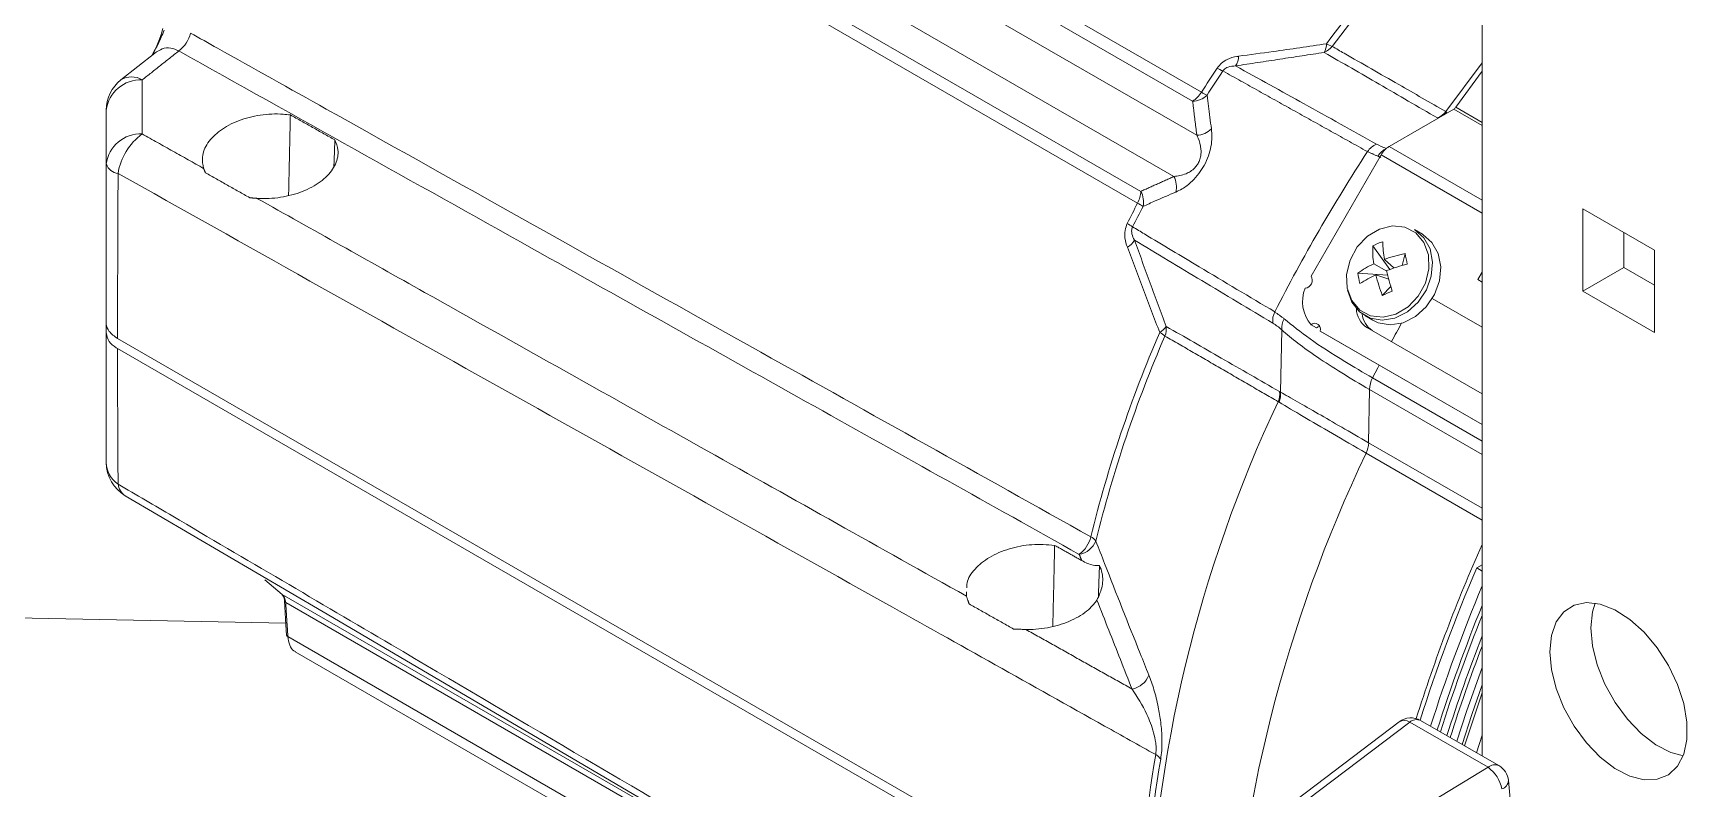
# Model space of a CAD drawing. Extents: x 11 to 120, y 2 to 94.
# Drawn here: x 81.37 to 86.73, y 15.44 to 17.89 of the extents above; entities that cross this region are included whole.
import ezdxf

# ---------------------------------------------------------------- set-up
doc = ezdxf.new("R2010")
doc.units = 0
doc.header["$MEASUREMENT"] = 0
doc.linetypes.add('SLD-Solid', pattern=[0])
doc.layers.add('OBJECT', color=7, linetype='CONTINUOUS')

msp = doc.modelspace()

# ---------------------------------------------------------------- linework, layer by layer
at = {"layer": 'OBJECT', "color": 7, "linetype": 'SLD-Solid', "lineweight": 15}
for p, q in [((86.0644, 15.5465), (86.0644, 20.4449)), ((82.3841, 19.2975), (85.1552, 17.6978)), ((85.1266, 17.669), (82.3566, 19.2681)), ((82.2729, 19.2136), (85.1401, 17.5584)), ((85.0659, 17.4248), (82.1959, 19.0816)), ((82.1888, 18.9757), (84.9589, 17.3766)), ((84.9484, 17.3385), (82.1772, 18.9383)), ((81.7648, 17.8249), (81.655, 17.7379)), ((85.9467, 17.6353), (86.0644, 17.7932)), ((85.9791, 17.6491), (86.0644, 17.7659)), ((85.7627, 17.5219), (85.9729, 17.6432)), ((85.9729, 17.6432), (86.0644, 17.5904)), ((85.9791, 17.6491), (86.0644, 17.5999)), ((85.7627, 17.5219), (86.0644, 17.3477)), ((81.6076, 16.9505), (81.6076, 17.4649)), ((85.5103, 17.1019), (85.7372, 17.495)), ((85.7372, 17.495), (86.0644, 17.3061)), ((86.6223, 17.1865), (86.3903, 17.3204)), ((86.3903, 17.3204), (86.3903, 17.0526)), ((85.8714, 17.2374), (85.8452, 17.2526)), ((85.71, 17.2), (85.7658, 17.1238)), ((86.5233, 17.1294), (86.5233, 17.2437)), ((85.7787, 17.1282), (85.7479, 17.1561)), ((85.8149, 17.175), (85.805, 17.1365)), ((86.6223, 16.9187), (86.6223, 17.1865)), ((85.6619, 17.1118), (85.7584, 17.1049)), ((85.7133, 17.1418), (85.7554, 17.1178)), ((85.7617, 17.0923), (85.7204, 17.1055)), ((86.0644, 17.1146), (86.0504, 17.0904)), ((86.0504, 17.0904), (86.0644, 17.0823)), ((86.3903, 17.0526), (86.5233, 17.1294)), ((86.6223, 17.0722), (86.5233, 17.1294)), ((85.741, 17.0395), (85.7685, 17.0683)), ((86.3903, 17.0526), (86.6223, 16.9187)), ((85.903, 17.0294), (86.0644, 16.9362)), ((85.903, 17.0294), (86.0644, 16.9362)), ((81.6076, 16.9505), (81.6076, 16.9178)), ((85.5281, 16.9339), (85.5101, 16.9443)), ((85.6842, 16.9737), (85.7103, 16.9586)), ((86.0644, 16.7203), (85.6911, 16.9358)), ((81.6076, 16.4975), (81.6076, 16.9178)), ((84.9562, 14.9875), (81.6442, 16.8995)), ((85.4152, 16.928), (85.4112, 16.7259)), ((85.5392, 16.9236), (86.0644, 16.6204)), ((85.5392, 16.9236), (85.5572, 16.9132)), ((85.5572, 16.9132), (86.0644, 16.6204)), ((81.6442, 16.8668), (84.9562, 14.9548)), ((85.7095, 16.7718), (86.0644, 16.567)), ((85.6994, 16.7345), (85.6968, 16.5617)), ((86.0644, 16.5238), (85.6994, 16.7345)), ((85.6968, 16.5617), (86.0644, 16.3495)), ((86.0644, 16.3113), (85.6886, 16.5283)), ((86.0644, 16.166), (86.0469, 16.1559)), ((86.0469, 16.1559), (86.0644, 16.1458)), ((82.1209, 16.1175), (82.1772, 16.0701)), ((79.2128, 16.0374), (82.1891, 15.9764)), ((82.1772, 16.0701), (84.1489, 14.9319)), ((84.889, 14.4848), (82.1888, 16.0435)), ((82.1959, 15.9332), (84.8059, 14.4265)), ((82.22, 15.884), (84.77, 14.4119)), ((86.0644, 15.7506), (86.0072, 15.5795)), ((85.796, 15.6572), (85.4639, 15.405)), ((85.8299, 15.6561), (85.4978, 15.4039)), ((86.0836, 15.5096), (85.8299, 15.6561)), ((86.1187, 15.5152), (85.865, 15.6616)), ((86.046, 15.5571), (86.0644, 15.6144)), ((85.7086, 15.2822), (86.0836, 15.5096)), ((86.2265, 14.6187), (86.1497, 15.4667))]:
    msp.add_line(p, q, dxfattribs=at)
at = {"layer": 'OBJECT', "color": 7, "linetype": 'SLD-Solid', "lineweight": 15, "flags": 128}
for points in [[(85.6272, 17.0623), (85.6419, 17.0223), (85.668, 16.9916), (85.7029, 16.9731), (85.7434, 16.9686), (85.7853, 16.9787), (85.8246, 17.0022), (85.8574, 17.037), (85.8806, 17.0795), (85.8919, 17.1257), (85.8901, 17.171), (85.8754, 17.2109), (85.8493, 17.2417), (85.8143, 17.2602), (85.7739, 17.2646), (85.732, 17.2546), (85.6927, 17.231), (85.6598, 17.1963), (85.6366, 17.1538), (85.6254, 17.1076), (85.6272, 17.0623)], [(85.628, 17.0567), (85.6423, 17.0169), (85.6674, 16.9857), (85.7012, 16.9658), (85.7406, 16.959), (85.7821, 16.9659), (85.8221, 16.9859), (85.857, 17.0172), (85.8837, 17.057), (85.8998, 17.1018), (85.9039, 17.1476), (85.8957, 17.1904), (85.8758, 17.2262), (85.846, 17.2521), (85.8452, 17.2526)], [(85.7103, 16.9586), (85.7273, 16.9507), (85.7667, 16.9439), (85.8083, 16.9508), (85.8483, 16.9708), (85.8832, 17.0021), (85.9099, 17.0419), (85.926, 17.0867), (85.9301, 17.1325), (85.9218, 17.1753), (85.9019, 17.2111), (85.8722, 17.237), (85.8714, 17.2374)], [(85.5281, 16.9339), (85.5337, 16.9371), (85.5386, 16.9384)], [(85.7307, 16.8131), (85.7262, 16.8044), (85.7095, 16.7718)], [(81.6692, 16.3898), (82.3097, 16.0132), (84.889, 14.4968)], [(82.1845, 16.0489), (82.1894, 15.9717), (82.1916, 15.9385)], [(86.2836, 15.8845), (86.2888, 15.8262), (86.3042, 15.7647), (86.329, 15.7027), (86.3621, 15.6432), (86.402, 15.5889), (86.4467, 15.5425), (86.4942, 15.5061), (86.5423, 15.4813), (86.5887, 15.4694), (86.6313, 15.4709), (86.668, 15.4857), (86.6972, 15.5132), (86.7174, 15.552), (86.7277, 15.6003), (86.7277, 15.6559), (86.7174, 15.7162), (86.6972, 15.7784), (86.668, 15.8395), (86.6313, 15.8967), (86.5887, 15.9473), (86.5423, 15.989), (86.4942, 16.0197), (86.4467, 16.0382), (86.402, 16.0434), (86.3621, 16.0352), (86.329, 16.014), (86.3042, 15.9807), (86.2888, 15.9368), (86.2836, 15.8845)], [(86.4165, 15.9613), (86.4217, 16.0136), (86.43, 16.0417)], [(86.7122, 15.5476), (86.6753, 15.5581), (86.6272, 15.5828), (86.5797, 15.6193), (86.5349, 15.6657), (86.495, 15.7199), (86.4619, 15.7794), (86.4371, 15.8414), (86.4217, 15.903), (86.4165, 15.9613)], [(86.0644, 15.8336), (86.0139, 15.691), (85.9822, 15.5939)], [(86.0644, 15.7772), (86.0309, 15.6812), (85.9992, 15.5841)]]:
    msp.add_lwpolyline(points, dxfattribs=at)
at = {"layer": 'OBJECT', "color": 7, "linetype": 'SLD-Solid', "lineweight": 15}
for centre, radius, start, end in [((88.8789, 15.395), 4.1311, 132.946, 143.4491), ((88.9168, 15.3712), 4.1554, 133.3487, 143.4413), ((81.5001, 17.9715), 0.2979, 328.7605, 347.0184), ((81.7843, 17.911), 0.0983, 306.445, 347.5543), ((85.5053, 17.8545), 0.055, 330.1009, 0.7974), ((85.5286, 17.887), 0.0647, 292.1261, 321.106), ((85.6114, 17.9388), 0.098, 238.5529, 250.665), ((85.2191, 17.8148), 0.0564, 325.916, 359.8836), ((81.7326, 17.64), 0.125, 128.384, 180), ((81.7185, 17.6261), 0.1118, 87.2736, 172.8588), ((81.6893, 17.682), 0.0657, 58.2078, 121.4989), ((89.0741, 15.2039), 4.6451, 146.3732, 147.5287), ((89.1042, 15.1865), 4.6594, 146.3732, 147.5287), ((85.2963, 17.9272), 0.1758, 239.1779, 245.8848), ((85.0807, 17.7432), 0.0872, 301.7196, 328.6157), ((85.125, 17.7397), 0.0707, 271.3058, 313.0728), ((85.2854, 17.9182), 0.256, 239.4339, 244.0314), ((85.8952, 17.6747), 0.0649, 292.1511, 322.5854), ((85.8963, 17.6744), 0.0671, 313.4419, 322.6308), ((85.9623, 17.6606), 0.0204, 301.4324, 325.5702), ((85.1377, 17.6294), 0.071, 271.9257, 314.778), ((81.7185, 17.451), 0.1118, 87.2735, 172.8588), ((81.8407, 17.4037), 0.1973, 126.3266, 171.0202), ((85.7472, 17.4692), 0.0652, 112.3803, 146.331), ((85.8016, 17.4594), 0.0736, 121.9547, 151.1444), ((81.6508, 17.48), 0.0458, 199.3141, 263.8145), ((90.5599, 14.3446), 5.8033, 146.99869, 152.92298), ((85.7813, 17.4579), 0.0636, 115.0723, 149.0999), ((85.0032, 17.3917), 0.0709, 345.7952, 27.8729), ((84.8711, 17.3803), 0.0878, 331.6025, 357.5633), ((84.8969, 17.3428), 0.0706, 347.64, 28.5754), ((89.0725, 15.2016), 4.6449, 152.6088, 153.5219), ((89.1027, 15.1842), 4.6592, 152.6088, 153.5219), ((84.829, 17.1266), 0.2432, 55.7613, 60.6011), ((84.8265, 17.1144), 0.1811, 54.2967, 60.8034), ((84.8876, 17.2452), 0.0568, 299.1086, 332.3478), ((86.0159, 17.1882), 0.3061, 177.8003, 188.7328), ((85.8136, 16.9952), 0.2295, 108.0907, 116.8234), ((86.1669, 17.2258), 0.4248, 181.6865, 189.4558), ((85.9153, 16.6916), 0.4937, 101.7315, 109.8129), ((84.9223, 16.9849), 0.9126, 9.8554, 12.023), ((85.4883, 17.0884), 0.0257, 275.5125, 31.6213), ((85.8428, 16.861), 0.3091, 114.7539, 125.8026), ((85.887, 17.1377), 0.2265, 186.5685, 195.3099), ((85.8914, 16.7219), 0.42, 114.0387, 122.0615), ((86.2169, 17.2249), 0.5107, 193.5191, 201.2853), ((86.0029, 16.4597), 0.7051, 104.9143, 110.5902), ((86.4829, 17.2841), 0.7463, 192.7209, 198.0536), ((85.5982, 17.0194), 0.1158, 158.0038, 220.4599), ((85.3577, 18.0126), 1.0458, 291.4997, 293.4143), ((85.4512, 16.9571), 0.0653, 153.5745, 186.6072), ((85.7309, 16.9981), 0.0739, 181.6272, 237.4239), ((84.9939, 16.9686), 0.0556, 297.9601, 327.6406), ((84.9765, 16.9311), 0.0649, 338.9027, 6.8657), ((85.4787, 16.9321), 0.0637, 150.6183, 183.7488), ((85.5222, 16.9305), 0.0184, 337.8598, 131.4615), ((85.748, 16.987), 0.0729, 186.1282, 237.6832), ((91.1176, 14.0224), 6.0669, 151.15499, 151.79605), ((88.8484, 15.261), 4.1722, 156.5781, 166.1907), ((88.8771, 15.2442), 4.185, 156.5781, 166.1907), ((84.973, 16.8332), 0.0982, 49.3599, 61.45), ((85.7867, 16.7309), 0.0874, 152.0632, 177.6047), ((85.3437, 16.7198), 0.065, 337.4257, 6.8431), ((85.3467, 16.7185), 0.0649, 337.1292, 6.5317), ((89.3858, 14.8143), 4.4038, 154.7208, 178.2852), ((85.6118, 16.5649), 0.0851, 334.5116, 357.8245), ((89.8866, 14.532), 4.6485, 154.5679, 177.026), ((81.7326, 16.4975), 0.125, 180, 239.5417), ((81.6957, 16.5005), 0.0882, 181.9314, 235.5696), ((81.6979, 16.4336), 0.0523, 186.3731, 236.7723), ((84.701, 16.2791), 0.0983, 306.4564, 346.9438), ((84.7476, 16.2697), 0.0706, 279.5858, 337.9204), ((84.7744, 16.2138), 0.0486, 37.161, 62.5634), ((90.9957, 14.044), 5.3951, 156.0694, 162.486), ((90.9779, 14.043), 5.3646, 156.8051, 162.4303), ((91.0001, 14.0274), 5.3522, 157.2472, 162.4326), ((82.154, 16.0483), 0.031, 350.9689, 41.2891), ((82.1914, 16.0501), 0.00703, 189.5794, 248.5772), ((91.0014, 14.022), 5.3312, 157.8297, 162.4379), ((91.0037, 14.0186), 5.3226, 158.1267, 162.4395), ((82.1985, 15.9397), 0.00702, 190.0712, 248.6997), ((91.0077, 14.0122), 5.3044, 158.7394, 162.4431), ((91.0093, 14.0091), 5.295, 159.0515, 162.4449), ((84.9186, 15.8326), 0.0702, 279.7082, 340.1206), ((85.8338, 15.6075), 0.0625, 60.0027, 127.2147), ((85.812, 15.629), 0.0325, 56.5608, 119.534), ((85.8518, 15.6311), 0.0332, 66.6202, 131.2296), ((88.4663, 14.9549), 3.5102, 170.2276, 179.4687), ((88.4914, 14.9389), 3.5193, 170.2276, 179.4695), ((84.9871, 15.5124), 0.0432, 33.4595, 62.6557), ((86.1055, 15.4846), 0.0332, 66.6202, 131.2296), ((86.017, 15.418), 0.1133, 10.9392, 53.9755), ((86.0874, 15.461), 0.0625, 5.1771, 60.0027), ((86.1183, 15.4694), 0.0315, 288.2339, 354.9536)]:
    msp.add_arc(centre, radius, start, end, dxfattribs=at)
for start_param, end_param in [(2.152366, 2.340269), (2.352788, 2.540692)]:
    msp.add_ellipse((81.7326, 19.4405), major_axis=(0.0619, 3.6533), ratio=0.017273, start_param=start_param, end_param=end_param, dxfattribs=at)
for points, knots in [([(81.795, 17.899), (81.7889, 17.884), (81.7781, 17.8572), (81.7629, 17.83), (81.7562, 17.8181)], [0, 0, 0, 0, 0.5601, 1, 1, 1, 1]), ([(81.8427, 17.8319), (81.834, 17.8358), (81.8166, 17.8437), (81.7886, 17.8405), (81.7727, 17.8299), (81.7649, 17.8247)], [0, 0, 0, 0, 0.337325, 0.674382, 1, 1, 1, 1]), ([(81.8803, 17.8898), (81.9096, 17.8733), (82.0563, 17.7912), (82.6722, 17.4463), (83.615, 16.9184), (84.4405, 16.4563), (84.7968, 16.2569)], [0, 0, 0, 0, 0.030171, 0.150856, 0.633595, 1, 1, 1, 1]), ([(85.2756, 17.8147), (85.3129, 17.8197), (85.407, 17.8322), (85.5026, 17.8466), (85.5603, 17.8552)], [0, 0, 0, 0, 0.396331, 1, 1, 1, 1]), ([(85.579, 17.8464), (85.5917, 17.839), (85.6633, 17.798), (85.7859, 17.7277), (85.8959, 17.6645), (85.9467, 17.6353)], [0, 0, 0, 0, 0.104198, 0.585846, 1, 1, 1, 1]), ([(84.7594, 16.2), (84.4734, 16.36), (83.882, 16.6908), (82.9097, 17.2348), (82.2235, 17.6188), (81.8427, 17.8319)], [0, 0, 0, 0, 0.294131, 0.608268, 1, 1, 1, 1]), ([(85.2063, 17.7763), (85.2108, 17.782), (85.2198, 17.7933), (85.2421, 17.8069), (85.2613, 17.8126), (85.2738, 17.8144), (85.2756, 17.8147)], [0, 0, 0, 0, 0.254855, 0.50863, 0.928589, 1, 1, 1, 1]), ([(85.9197, 17.6146), (85.8567, 17.6511), (85.7342, 17.722), (85.6122, 17.7927), (85.553, 17.827)], [0, 0, 0, 0, 0.514049, 1, 1, 1, 1]), ([(81.7239, 17.7378), (81.7239, 17.6861), (81.7239, 17.6277), (81.7239, 17.5694), (81.7239, 17.5627)], [0, 0, 0, 0, 0.885696, 1, 1, 1, 1]), ([(85.2659, 17.7832), (85.2578, 17.7829), (85.2476, 17.7826), (85.2344, 17.7765), (85.2283, 17.7721), (85.2256, 17.7683), (85.2245, 17.7668)], [0, 0, 0, 0, 0.580897, 0.740076, 0.900892, 1, 1, 1, 1]), ([(85.2659, 17.7832), (85.34, 17.7422), (85.4923, 17.6581), (85.6443, 17.5731), (85.7223, 17.5295)], [0, 0, 0, 0, 0.486656, 1, 1, 1, 1]), ([(85.1733, 17.688), (85.1762, 17.6645), (85.1806, 17.6281), (85.1859, 17.5917), (85.1878, 17.579)], [0, 0, 0, 0, 0.648493, 1, 1, 1, 1]), ([(81.6076, 17.4649), (81.6076, 17.5166), (81.6076, 17.5749), (81.6076, 17.6333), (81.6076, 17.64)], [0, 0, 0, 0, 0.885696, 1, 1, 1, 1]), ([(81.923, 17.4509), (81.9206, 17.4632), (81.9152, 17.4906), (81.9334, 17.5343), (81.9742, 17.5757), (82.0342, 17.6076), (82.1058, 17.6261), (82.1646, 17.6289), (82.1962, 17.6253), (82.204, 17.6245)], [0, 0, 0, 0, 0.132307, 0.294527, 0.457212, 0.620426, 0.783854, 0.947085, 1, 1, 1, 1]), ([(85.1878, 17.579), (85.189, 17.5613), (85.1907, 17.5362), (85.1791, 17.4925), (85.1654, 17.4615), (85.1463, 17.4322), (85.1215, 17.4047), (85.0957, 17.3854), (85.0789, 17.3775), (85.0719, 17.3743)], [0, 0, 0, 0, 0.269459, 0.38121, 0.493906, 0.593567, 0.708386, 0.879636, 1, 1, 1, 1]), ([(82.3482, 17.5432), (82.3523, 17.5326), (82.3621, 17.5074), (82.3537, 17.4646), (82.3217, 17.4207), (82.2685, 17.3845), (82.2007, 17.3603), (82.1402, 17.3523), (82.1057, 17.3536), (82.0957, 17.354)], [0, 0, 0, 0, 0.117568, 0.27986, 0.442586, 0.605907, 0.769589, 0.933239, 1, 1, 1, 1]), ([(85.0659, 17.4248), (85.0788, 17.4265), (85.0961, 17.4286), (85.1196, 17.4409), (85.1325, 17.4511), (85.1426, 17.4639), (85.1495, 17.4776), (85.1541, 17.4951), (85.1543, 17.5214), (85.1479, 17.5423), (85.1416, 17.5554), (85.1401, 17.5584)], [0, 0, 0, 0, 0.248555, 0.333335, 0.418738, 0.477068, 0.535602, 0.604493, 0.713168, 0.934338, 1, 1, 1, 1]), ([(85.7223, 17.5295), (85.7323, 17.5246), (85.7423, 17.5196), (85.7543, 17.5156), (85.7543, 17.5156)], [0, 0, 0, 0, 0.999969, 1, 1, 1, 1]), ([(85.007, 15.5507), (84.9518, 15.5816), (84.6604, 15.745), (83.5399, 16.3728), (82.4747, 16.9699), (81.6458, 17.4345)], [0, 0, 0, 0, 0.049218, 0.260105, 1, 1, 1, 1]), ([(85.0719, 17.3743), (85.0497, 17.3648), (85.0141, 17.3497), (84.979, 17.3337), (84.9658, 17.3277)], [0, 0, 0, 0, 0.624896, 1, 1, 1, 1]), ([(82.0957, 17.354), (82.2768, 17.2524), (82.7628, 16.9796), (83.5288, 16.5498), (84.1139, 16.2215), (84.3939, 16.0644)], [0, 0, 0, 0, 0.236338, 0.634505, 1, 1, 1, 1]), ([(84.9152, 17.1955), (84.9121, 17.205), (84.9065, 17.2221), (84.9061, 17.2496), (84.912, 17.2651), (84.9148, 17.2726)], [0, 0, 0, 0, 0.395775, 0.712487, 1, 1, 1, 1]), ([(84.9322, 17.2615), (84.9313, 17.2595), (84.9295, 17.2554), (84.9286, 17.2472), (84.9302, 17.2338), (84.9347, 17.225), (84.9379, 17.2188)], [0, 0, 0, 0, 0.128041, 0.255391, 0.47932, 1, 1, 1, 1]), ([(84.9322, 17.2615), (84.945, 17.2538), (85.0169, 17.2107), (85.1701, 17.1185), (85.311, 17.0347), (85.3927, 16.9862)], [0, 0, 0, 0, 0.083466, 0.469044, 1, 1, 1, 1]), ([(85.3863, 16.9496), (85.3094, 16.9954), (85.1597, 17.0848), (85.0105, 17.1749), (84.9379, 17.2188)], [0, 0, 0, 0, 0.513008, 1, 1, 1, 1]), ([(81.6442, 16.8995), (81.6339, 16.9069), (81.6149, 16.9207), (81.6079, 16.9398), (81.6076, 16.9492), (81.6076, 16.9505)], [0, 0, 0, 0, 0.499397, 0.929163, 1, 1, 1, 1]), ([(85.0409, 16.9388), (85.1003, 16.9047), (85.2225, 16.8344), (85.3452, 16.7638), (85.4083, 16.7276)], [0, 0, 0, 0, 0.486388, 1, 1, 1, 1]), ([(85.4152, 16.928), (85.4152, 16.928), (85.4054, 16.9367), (85.3958, 16.9431), (85.3863, 16.9496)], [0, 0, 0, 0, 0.00003, 1, 1, 1, 1]), ([(85.4232, 16.9634), (85.4495, 16.9421), (85.5028, 16.8989), (85.6037, 16.834), (85.6789, 16.7898), (85.7095, 16.7718)], [0, 0, 0, 0, 0.365392, 0.741453, 1, 1, 1, 1]), ([(81.6076, 16.9178), (81.6094, 16.9084), (81.6129, 16.8908), (81.6313, 16.8745), (81.6426, 16.8678), (81.6442, 16.8668)], [0, 0, 0, 0, 0.499398, 0.929179, 1, 1, 1, 1]), ([(85.6994, 16.7345), (85.6994, 16.7345), (85.668, 16.7526), (85.6081, 16.7884), (85.5306, 16.8383), (85.4655, 16.8848), (85.4306, 16.9137), (85.4152, 16.928), (85.4152, 16.928)], [0, 0, 0, 0, 0.000005, 0.258899, 0.517794, 0.757464, 0.999995, 1, 1, 1, 1]), ([(85.4083, 16.7276), (85.4092, 16.727), (85.4102, 16.7265), (85.4112, 16.7259), (85.4112, 16.7259)], [0, 0, 0, 0, 0.99971, 1, 1, 1, 1]), ([(85.4112, 16.7259), (85.4112, 16.7259), (85.4271, 16.7168), (85.4636, 16.696), (85.5306, 16.6575), (85.6084, 16.6127), (85.6663, 16.5793), (85.6968, 16.5617), (85.6968, 16.5617)], [0, 0, 0, 0, 0.000005, 0.254673, 0.509343, 0.752571, 0.999995, 1, 1, 1, 1]), ([(85.6886, 16.5283), (85.6512, 16.5499), (85.5753, 16.5938), (85.4783, 16.6505), (85.431, 16.6787), (85.4065, 16.6933)], [0, 0, 0, 0, 0.319105, 0.647495, 1, 1, 1, 1]), ([(81.6458, 16.4278), (81.7049, 16.393), (82.0002, 16.2192), (83.0846, 15.5811), (84.11, 14.9779), (84.8992, 14.5136)], [0, 0, 0, 0, 0.054468, 0.272342, 1, 1, 1, 1]), ([(84.3952, 16.0919), (84.3951, 16.0971), (84.3949, 16.1176), (84.419, 16.1532), (84.4661, 16.1922), (84.5314, 16.22), (84.606, 16.2346), (84.6551, 16.231), (84.6796, 16.2292)], [0, 0, 0, 0, 0.062375, 0.249368, 0.436897, 0.624938, 0.81307, 1, 1, 1, 1]), ([(84.8131, 16.2431), (84.8226, 16.2188), (84.8698, 16.0972), (84.9271, 15.9524), (84.9753, 15.832), (84.9846, 15.8088)], [0, 0, 0, 0, 0.167872, 0.839364, 1, 1, 1, 1]), ([(84.8249, 16.1637), (84.8181, 16.1636), (84.8, 16.1632), (84.7798, 16.1734), (84.7672, 16.1799)], [0, 0, 0, 0, 0.372317, 1, 1, 1, 1]), ([(84.8167, 16.0519), (84.8227, 16.0645), (84.8354, 16.0909), (84.8368, 16.1358), (84.8283, 16.1557), (84.8249, 16.1637)], [0, 0, 0, 0, 0.350763, 0.739166, 1, 1, 1, 1]), ([(82.1772, 16.0701), (82.1802, 16.0671), (82.1862, 16.0608), (82.1879, 16.0494), (82.1888, 16.0435)], [0, 0, 0, 0, 0.486978, 1, 1, 1, 1]), ([(84.8167, 16.0519), (84.8098, 16.043), (84.7916, 16.0196), (84.744, 15.9878), (84.676, 15.9634), (84.6206, 15.9562), (84.5911, 15.9564), (84.5865, 15.9564)], [0, 0, 0, 0, 0.162695, 0.424831, 0.687546, 0.950209, 1, 1, 1, 1]), ([(84.9304, 15.7634), (84.9052, 15.8269), (84.8671, 15.923), (84.8295, 16.0193), (84.8167, 16.0519)], [0, 0, 0, 0, 0.660515, 1, 1, 1, 1]), ([(82.1959, 15.9332), (82.1974, 15.9237), (82.2003, 15.9048), (82.2102, 15.8887), (82.2187, 15.8857), (82.2206, 15.8851)], [0, 0, 0, 0, 0.43891, 0.877847, 1, 1, 1, 1]), ([(84.9846, 15.8088), (84.9904, 15.7933), (85.0019, 15.7625), (85.0149, 15.7106), (85.024, 15.6565), (85.0278, 15.6077), (85.0271, 15.5655), (85.0244, 15.5452), (85.0231, 15.5362)], [0, 0, 0, 0, 0.227374, 0.454238, 0.628217, 0.803357, 0.912623, 1, 1, 1, 1]), ([(85.007, 15.5507), (85.0076, 15.5562), (85.009, 15.5684), (85.0069, 15.5938), (84.9979, 15.6345), (84.973, 15.6977), (84.947, 15.7378), (84.9304, 15.7634)], [0, 0, 0, 0, 0.062411, 0.139207, 0.265334, 0.530913, 1, 1, 1, 1])]:
    msp.add_open_spline(points, degree=3, knots=knots, dxfattribs=at)
for points in [[(81.8427, 17.8319), (81.7239, 17.7378)], [(85.553, 17.827), (85.2659, 17.7832)], [(85.6929, 17.5054), (85.2245, 17.7668)], [(85.1401, 17.5584), (85.1266, 17.669)], [(85.9467, 17.6353), (85.9496, 17.6336)], [(82.204, 17.6245), (82.1982, 17.3625)], [(82.3482, 17.5432), (82.204, 17.6245)], [(85.9215, 17.6136), (85.9197, 17.6146)], [(81.7239, 17.5627), (81.923, 17.4509)], [(82.3482, 17.5432), (82.345, 17.4586)], [(85.7267, 17.4906), (85.6929, 17.5054)], [(85.7362, 17.4868), (85.7267, 17.4906)], [(81.923, 17.4509), (81.9287, 17.437)], [(81.9287, 17.437), (82.0724, 17.3559)], [(84.9589, 17.3766), (85.0659, 17.4248)], [(82.0724, 17.3559), (82.0957, 17.354)], [(84.9379, 17.2188), (85.0409, 16.9388)], [(85.0199, 16.9195), (84.9152, 17.1955)], [(85.3927, 16.9862), (85.4232, 16.9634)], [(85.4037, 16.6949), (85.037, 16.9077)], [(85.4065, 16.6933), (85.4037, 16.6949)], [(84.6796, 16.2292), (84.6737, 15.9657)], [(84.7672, 16.1799), (84.6796, 16.2292)], [(84.7672, 16.1799), (84.7594, 16.2)], [(84.8249, 16.1637), (84.8212, 16.0632)], [(84.3939, 16.0644), (84.3945, 16.0781)], [(82.1888, 16.0435), (82.1959, 15.9332)], [(84.3939, 16.0644), (84.4024, 16.0394)], [(84.4024, 16.0394), (84.5466, 15.9579)], [(84.5466, 15.9579), (84.5865, 15.9564)], [(84.5865, 15.9564), (84.9304, 15.7634)]]:
    msp.add_open_spline(points, degree=1, dxfattribs=at)

doc.saveas('drawing.dxf')
